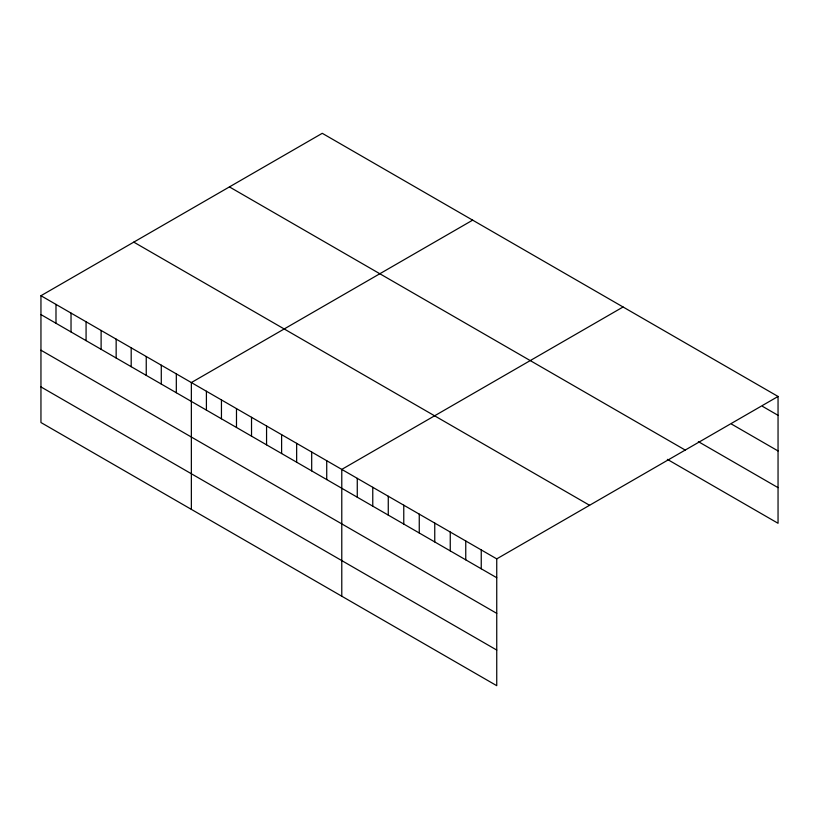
<?xml version="1.0" encoding="UTF-8"?>
<svg xmlns="http://www.w3.org/2000/svg" width="819" height="819" viewBox="0 0 819 819"><rect width="100%" height="100%" fill="white"/><g stroke="black" fill="none" stroke-linecap="round" stroke-linejoin="round"><path stroke-width="1.23" d="M40.95 295.72L496.744 558.875L496.744 685.687L40.95 422.532L40.95 295.72L322.256 133.313L778.05 396.468L778.05 523.28L667.352 459.367M472.665 220.147L191.359 382.565L191.359 509.377M623.075 306.992L341.779 469.4L341.779 596.222M496.744 558.875L778.05 396.468M762.55 406.378L778.05 415.325M731.562 424.109L778.05 450.952M698.351 441.636L778.05 487.653M229.422 186.906L685.216 450.061M133.784 242.127L589.578 505.282M40.95 314.588L496.744 577.733M40.95 350.204L496.744 613.359M40.95 386.916L496.744 650.061M481.244 549.928L481.244 568.785M465.755 540.98L465.755 559.838M450.255 532.033L450.255 550.89M434.756 523.085L434.756 541.943M419.256 514.137L419.256 532.995M403.767 505.19L403.767 524.047M388.267 496.242L388.267 515.11M372.768 487.295L372.768 506.162M357.268 478.347L357.268 497.215M326.73 460.718L326.73 479.576M311.691 452.037L311.691 470.894M296.652 443.345L296.652 462.213M281.613 434.664L281.613 453.531M266.564 425.982L266.564 444.84M251.525 417.301L251.525 436.158M236.486 408.609L236.486 427.477M221.447 399.928L221.447 418.796M206.408 391.247L206.408 410.104M176.32 373.873L176.32 392.741M161.282 365.192L161.282 384.06M146.243 356.511L146.243 375.368M131.194 347.829L131.194 366.687M116.155 339.138L116.155 358.005M101.116 330.456L101.116 349.324M86.077 321.775L86.077 340.632M71.028 313.093L71.028 331.951M55.989 304.402L55.989 323.27"/></g></svg>
